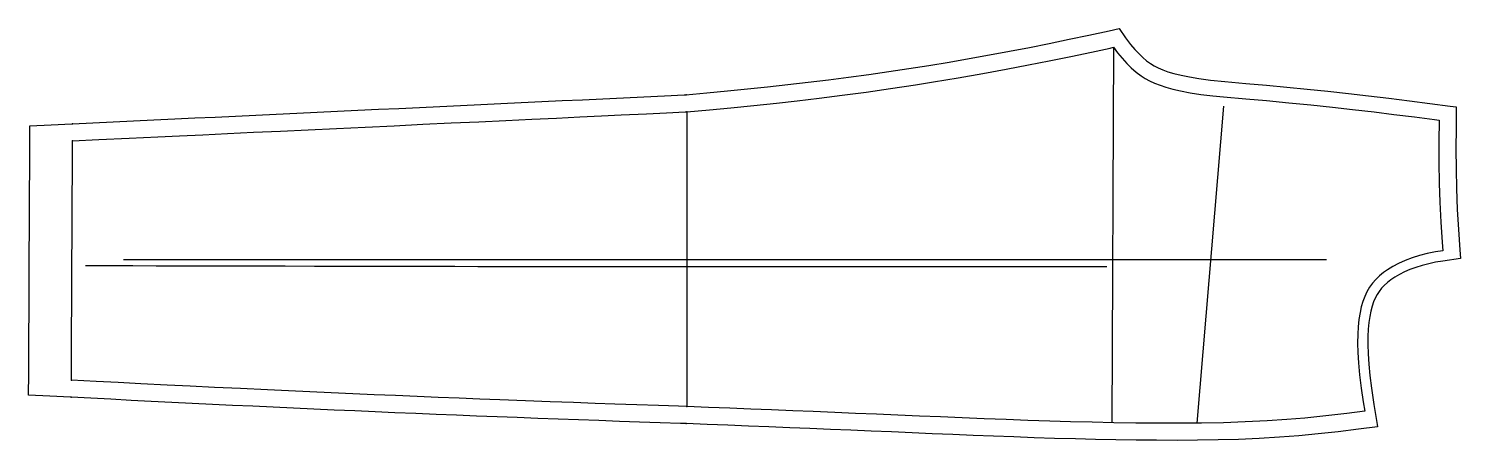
# Model space of a CAD drawing. Extents: x -3412 to -2347, y -837 to -531.
import ezdxf

# ---------------------------------------------------------------- set-up
doc = ezdxf.new("R2010")
doc.units = 0
for name, color, linetype in [('1', 1, 'Continuous'), ('14', 3, 'Continuous'), ('4', 2, 'Continuous'), ('7', 7, 'Continuous'), ('8', 6, 'Continuous')]:
    doc.layers.add(name, color=color, linetype=linetype)

msp = doc.modelspace()

# ---------------------------------------------------------------- linework, layer by layer
at = {"layer": '1'}
msp.add_lwpolyline([(-2922.769165, -824.188385), (-2922.770386, -824.188309), (-2927.211041, -824.039507), (-2942.165543, -823.533131), (-2957.504587, -823.003036), (-2972.537521, -822.473269), (-2987.844505, -821.925769), (-3002.876757, -821.380619), (-3018.101167, -820.820496), (-3033.132839, -820.259362), (-3048.477805, -819.678168), (-3063.508937, -819.100479), (-3078.767108, -818.505211), (-3093.797528, -817.909706), (-3108.901761, -817.301684), (-3123.931307, -816.686587), (-3139.497128, -816.038158), (-3154.263956, -815.411555), (-3169.292101, -814.761725), (-3184.694444, -814.082516), (-3199.721542, -813.407677), (-3214.908529, -812.714548), (-3229.934589, -812.018587), (-3245.218831, -811.300953), (-3260.244008, -810.586371), (-3275.278021, -809.862632), (-3290.302416, -809.131004), (-3305.326432, -808.391683), (-3320.719886, -807.626726), (-3335.743073, -806.871795), (-3350.744683, -806.107765), (-3365.766877, -805.333065), (-3380.187683, -804.584579), (-3380.826045, -804.551413), (-3396.279647, -803.748372), (-3411.930542, -802.935028), (-3411.856485, -787.005231), (-3411.786298, -771.908013), (-3411.71614, -756.810784), (-3411.646069, -741.721432), (-3411.575988, -726.624193), (-3411.504978, -711.330218), (-3411.434848, -696.233003), (-3411.363932, -680.97214), (-3411.293768, -665.874912), (-3411.22379, -650.812045), (-3411.153686, -635.714819), (-3411.083573, -620.617599), (-3411.01422, -605.695642), (-3411.000366, -602.716331), (-3395.209163, -601.972218), (-3379.899979, -601.250825), (-3379.243164, -601.219902), (-3364.286878, -600.515122), (-3349.177412, -599.803153), (-3333.835138, -599.080211), (-3318.725687, -598.368238), (-3303.312144, -597.641936), (-3288.202675, -596.929966), (-3273.200278, -596.223045), (-3258.090818, -595.51108), (-3242.94288, -594.797297), (-3227.833457, -594.085321), (-3212.49127, -593.36237), (-3197.381916, -592.650389), (-3182.267123, -591.938161), (-3167.157665, -591.226191), (-3151.672825, -590.496539), (-3136.563413, -589.784574), (-3121.197275, -589.060504), (-3106.087824, -588.348527), (-3090.745549, -587.625585), (-3075.636078, -586.913616), (-3060.604528, -586.205313), (-3045.495062, -585.493335), (-3030.279685, -584.776371), (-3015.170256, -584.064405), (-2999.871526, -583.34352), (-2984.762098, -582.631553), (-2969.480542, -581.91147), (-2954.371115, -581.199492), (-2939.104559, -580.480106), (-2924.26234, -579.780713), (-2922.941284, -579.718475), (-2923.206787, -579.731712), (-2907.572988, -578.335877), (-2892.252385, -576.893564), (-2877.274934, -575.388072), (-2862.306541, -573.793658), (-2847.136545, -572.099085), (-2832.185531, -570.350302), (-2816.973971, -568.486078), (-2802.043563, -566.568627), (-2787.092295, -564.55615), (-2772.187508, -562.448441), (-2757.257592, -560.225389), (-2742.386555, -557.891545), (-2727.275707, -555.392555), (-2712.443907, -552.821271), (-2697.197682, -550.066196), (-2682.401864, -547.295115), (-2667.594307, -544.435615), (-2652.829922, -541.502268), (-2638.045184, -538.483438), (-2623.313903, -535.389602), (-2608.382371, -532.170345), (-2600.941772, -530.542946), (-2596.08226, -537.420702), (-2592.341454, -542.303221), (-2589.23683, -545.999481), (-2586.300603, -549.115713), (-2583.309038, -551.954263), (-2580.409691, -554.38406), (-2577.596896, -556.435742), (-2574.856865, -558.136046), (-2571.86176, -559.689902), (-2568.437077, -561.172382), (-2564.617717, -562.546634), (-2560.156538, -563.872595), (-2554.792556, -565.182068), (-2548.518399, -566.450602), (-2541.515377, -567.607747), (-2533.000794, -568.740285), (-2522.203979, -569.881287), (-2506.615837, -571.227296), (-2491.162242, -572.608438), (-2476.077231, -574.019111), (-2460.921259, -575.510551), (-2445.511675, -577.109464), (-2430.372361, -578.761447), (-2415.341559, -580.478184), (-2400.219344, -582.279825), (-2384.963339, -584.169499), (-2369.85629, -586.094254), (-2354.734986, -588.047212), (-2350.063477, -588.652496), (-2350.232958, -604.330347), (-2350.346692, -619.783126), (-2350.266333, -635.057307), (-2349.939008, -649.477276), (-2349.332586, -664.920129), (-2348.515494, -679.899083), (-2347.527832, -694.87654), (-2347.046204, -701.52153), (-2360.186042, -703.434203), (-2365.446904, -704.236722), (-2370.401078, -705.282431), (-2375.458871, -706.590868), (-2380.12879, -708.044606), (-2384.58281, -709.682712), (-2388.666331, -711.441714), (-2392.340766, -713.282502), (-2395.681898, -715.222758), (-2398.671113, -717.235704), (-2401.349961, -719.333803), (-2403.649628, -721.437189), (-2405.651777, -723.587863), (-2407.423685, -725.855927), (-2408.950165, -728.22408), (-2410.312467, -730.802092), (-2411.564849, -733.710452), (-2412.684583, -736.953782), (-2413.651739, -740.524157), (-2414.470839, -744.517061), (-2415.124538, -748.99099), (-2415.579871, -753.861808), (-2415.830714, -759.332211), (-2415.851096, -765.361363), (-2415.612568, -772.307944), (-2415.093307, -780.025891), (-2414.277822, -788.365126), (-2413.089728, -797.845133), (-2411.284993, -809.997705), (-2408.889726, -824.770919), (-2408.612366, -826.441498), (-2422.879886, -828.35724), (-2437.958649, -830.203325), (-2452.823128, -831.835901), (-2467.143743, -833.187481), (-2481.6205, -834.298168), (-2496.695343, -835.193985), (-2512.158246, -835.853778), (-2527.25179, -836.272054), (-2542.670479, -836.512583), (-2557.769436, -836.6015), (-2573.03804, -836.56487), (-2588.136433, -836.422524), (-2603.233806, -836.195238), (-2618.306389, -835.901829), (-2633.401294, -835.545132), (-2648.853392, -835.113923), (-2663.944785, -834.631958), (-2679.117758, -834.093268), (-2694.205672, -833.514293), (-2709.328813, -832.903854), (-2724.414918, -832.2776), (-2739.798699, -831.633752), (-2754.884643, -831.004822), (-2770.217361, -830.36885), (-2785.303497, -829.746309), (-2800.388884, -829.12664), (-2815.475343, -828.509484), (-2830.799221, -827.885148), (-2845.88582, -827.272879), (-2861.381837, -826.646274), (-2876.468607, -826.03839), (-2891.786238, -825.423845), (-2907.310089, -824.803882)], close=True, dxfattribs=at)
at = {"layer": '14'}
msp.add_lwpolyline([(-2922.345886, -811.495438), (-2922.345886, -811.495438), (-2928.507616, -811.290017), (-2943.338585, -810.785573), (-2959.492329, -810.225028), (-2975.843598, -809.647568), (-2990.60735, -809.118013), (-3006.706044, -808.531949), (-3023.991255, -807.892671), (-3042.314466, -807.203475), (-3061.527251, -806.467657), (-3076.431308, -805.88718), (-3091.68965, -805.283719), (-3107.239575, -804.658668), (-3123.018489, -804.013415), (-3138.963799, -803.34935), (-3155.012801, -802.667864), (-3170.883395, -801.979981), (-3186.945947, -801.269382), (-3202.901593, -800.550299), (-3218.669822, -799.82775), (-3234.170104, -799.106751), (-3254.281242, -798.1565), (-3273.58207, -797.229815), (-3291.881761, -796.338588), (-3308.989475, -795.494711), (-3328.407168, -794.524564), (-3345.291461, -793.670207), (-3361.683709, -792.830524), (-3380.128784, -791.870499), (-3380.128784, -791.870499), (-3380.040343, -772.828466), (-3379.953523, -754.135318), (-3379.867301, -735.571133), (-3379.792649, -719.498013), (-3379.715576, -702.903604), (-3379.638503, -686.309195), (-3379.563851, -670.236078), (-3379.494042, -655.205551), (-3379.417278, -638.677663), (-3379.3468, -623.503239), (-3379.302368, -613.936768), (-3379.302368, -613.936768), (-3359.667421, -613.011549), (-3337.131854, -611.949651), (-3315.764208, -610.942786), (-3299.706225, -610.186117), (-3282.393168, -609.370309), (-3263.992379, -608.503245), (-3244.671184, -607.592811), (-3224.596961, -606.646893), (-3203.937036, -605.673377), (-3182.858753, -604.680147), (-3161.529455, -603.675089), (-3140.116484, -602.666088), (-3118.787185, -601.66103), (-3097.7089, -600.6678), (-3077.048972, -599.694284), (-3056.974745, -598.748366), (-3037.653562, -597.837932), (-3019.252735, -596.970867), (-3001.939671, -596.155058), (-2985.881682, -595.398389), (-2971.246109, -594.708746), (-2952.325846, -593.817205), (-2937.547326, -593.120826), (-2923.654316, -592.466173), (-2922.343445, -592.404404), (-2922.343445, -592.404404), (-2905.514133, -590.919328), (-2889.723554, -589.407402), (-2872.511025, -587.654656), (-2855.618252, -585.833561), (-2840.26427, -584.091558), (-2823.93693, -582.145802), (-2806.811779, -579.996541), (-2789.064385, -577.644028), (-2770.87026, -575.08851), (-2752.404969, -572.330238), (-2738.94584, -570.203535), (-2720.447492, -567.110714), (-2702.288961, -563.90362), (-2684.778409, -560.670308), (-2668.22393, -557.498818), (-2652.933735, -554.477214), (-2636.688157, -551.173101), (-2621.307133, -547.954323), (-2607.613929, -545.003272), (-2604.971313, -544.419937), (-2602.01742, -548.494121), (-2598.70719, -552.535394), (-2595.140722, -556.427594), (-2591.812905, -559.672), (-2588.104932, -562.868725), (-2584.578907, -565.507869), (-2581.501562, -567.492683), (-2578.141035, -569.340228), (-2574.644762, -570.974225), (-2570.422281, -572.637339), (-2566.077105, -574.068772), (-2561.003822, -575.461745), (-2555.219118, -576.775743), (-2547.942918, -578.14221), (-2539.968272, -579.378055), (-2531.056882, -580.498975), (-2523.147888, -581.272316), (-2506.639616, -582.689612), (-2491.278126, -584.075462), (-2474.619185, -585.647553), (-2458.282391, -587.267824), (-2442.102323, -588.965775), (-2427.222746, -590.617686), (-2411.165988, -592.482625), (-2396.427653, -594.259094), (-2381.106586, -596.165698), (-2366.307099, -598.067072), (-2362.870789, -598.519745), (-2363.053842, -614.585775), (-2363.022893, -630.016513), (-2362.770526, -645.467567), (-2362.29208, -659.634519), (-2361.554734, -674.488293), (-2360.631966, -689.259208), (-2360.148315, -695.740662), (-2365.636152, -696.533599), (-2371.620549, -697.741708), (-2377.431255, -699.229679), (-2383.006373, -700.975176), (-2387.990278, -702.840271), (-2393.030574, -705.078917), (-2397.182948, -707.252342), (-2401.21399, -709.724947), (-2404.302443, -711.930591), (-2407.229203, -714.348533), (-2409.956928, -716.98804), (-2412.448252, -719.85835), (-2414.574005, -722.825576), (-2416.512705, -726.163725), (-2418.172834, -729.720114), (-2419.571615, -733.472055), (-2420.72627, -737.39686), (-2421.654021, -741.471841), (-2422.520863, -746.742186), (-2423.093714, -752.167417), (-2423.40621, -757.703222), (-2423.4849, -764.42975), (-2423.295242, -771.175121), (-2422.812356, -778.966389), (-2421.992936, -787.916721), (-2420.825995, -797.799054), (-2419.353587, -808.085782), (-2418.218231, -814.911041), (-2431.511369, -816.631339), (-2447.20137, -818.459398), (-2462.644415, -820.036338), (-2476.203573, -821.191731), (-2490.81193, -822.165554), (-2507.064484, -822.954033), (-2523.331489, -823.476318), (-2539.604817, -823.776681), (-2555.944507, -823.89792), (-2572.214025, -823.86957), (-2588.481479, -823.717461), (-2604.7476, -823.466557), (-2620.860426, -823.142084), (-2637.124574, -822.742729), (-2652.46261, -822.299145), (-2668.722524, -821.760059), (-2684.980372, -821.162973), (-2701.236688, -820.523095), (-2717.492008, -819.855634), (-2733.746869, -819.175799), (-2749.232733, -818.528918), (-2765.383146, -817.858114), (-2781.331251, -817.199204), (-2796.967806, -816.556257), (-2812.183621, -815.93334), (-2828.30469, -815.27612), (-2843.639083, -814.653474), (-2859.299518, -814.020015), (-2874.794379, -813.395621), (-2890.466747, -812.766492), (-2906.372191, -812.130644)], close=True, dxfattribs=at)
at = {"layer": '4'}
for p in [(-2922.941284, -579.718475), (-2922.343445, -592.404404), (-3379.243164, -601.219902), (-3379.302368, -613.936768), (-3380.128784, -791.870499), (-3380.187683, -804.584579), (-2922.345886, -811.495438), (-2922.770386, -824.188309)]:
    msp.add_point(p, dxfattribs=at)
at = {"layer": '7'}
msp.add_line((-3341.298828, -702.162857), (-2446.712189, -702.162857), dxfattribs=at)
at = {"layer": '8'}
for points in [[(-2604.971313, -544.419937), (-2606.378784, -823.404846)], [(-2922.343445, -592.404404), (-2922.343445, -609.457304), (-2922.343445, -626.383157), (-2922.343445, -642.871059), (-2922.343445, -658.908632), (-2922.343445, -676.007323), (-2922.343445, -691.187953), (-2922.343445, -708.107161), (-2922.343445, -723.404692), (-2922.343445, -738.334328), (-2922.343445, -754.919138), (-2922.343445, -770.189502), (-2922.343445, -785.469725), (-2922.343445, -800.354533), (-2922.343445, -811.495438)], [(-2523.27774, -588.179626), (-2543.042297, -823.796463)], [(-3369.555664, -706.611252), (-3351.573189, -706.66167), (-3334.42039, -706.707716), (-3317.106214, -706.752688), (-3296.874021, -706.803531), (-3279.937519, -706.844761), (-3261.609333, -706.888059), (-3241.996478, -706.932896), (-3221.205953, -706.97874), (-3199.344805, -707.025065), (-3176.520034, -707.071339), (-3160.821022, -707.1019), (-3144.773003, -707.132046), (-3128.407687, -707.161621), (-3111.756781, -707.190468), (-3094.851995, -707.21843), (-3077.725035, -707.24535), (-3060.407611, -707.271072), (-3042.931431, -707.295439), (-3025.328204, -707.318294), (-3007.629636, -707.339479), (-2989.867437, -707.358839), (-2972.073316, -707.376215), (-2954.160895, -707.391591), (-2936.406044, -707.404822), (-2918.72776, -707.416122), (-2901.16433, -707.425598), (-2883.754038, -707.433355), (-2866.53517, -707.439497), (-2849.546011, -707.444131), (-2832.824846, -707.447361), (-2816.40996, -707.449293), (-2800.339638, -707.450032), (-2784.652166, -707.449683), (-2769.385828, -707.448352), (-2754.57891, -707.446144), (-2733.313635, -707.441418), (-2713.297471, -707.43531), (-2694.659568, -707.428177), (-2677.529139, -707.420374), (-2662.035396, -707.412256), (-2644.146358, -707.401557), (-2629.702977, -707.391772), (-2615.168501, -707.380652), (-2610.109558, -707.376328)]]:
    msp.add_lwpolyline(points, dxfattribs=at)

doc.saveas('drawing.dxf')
